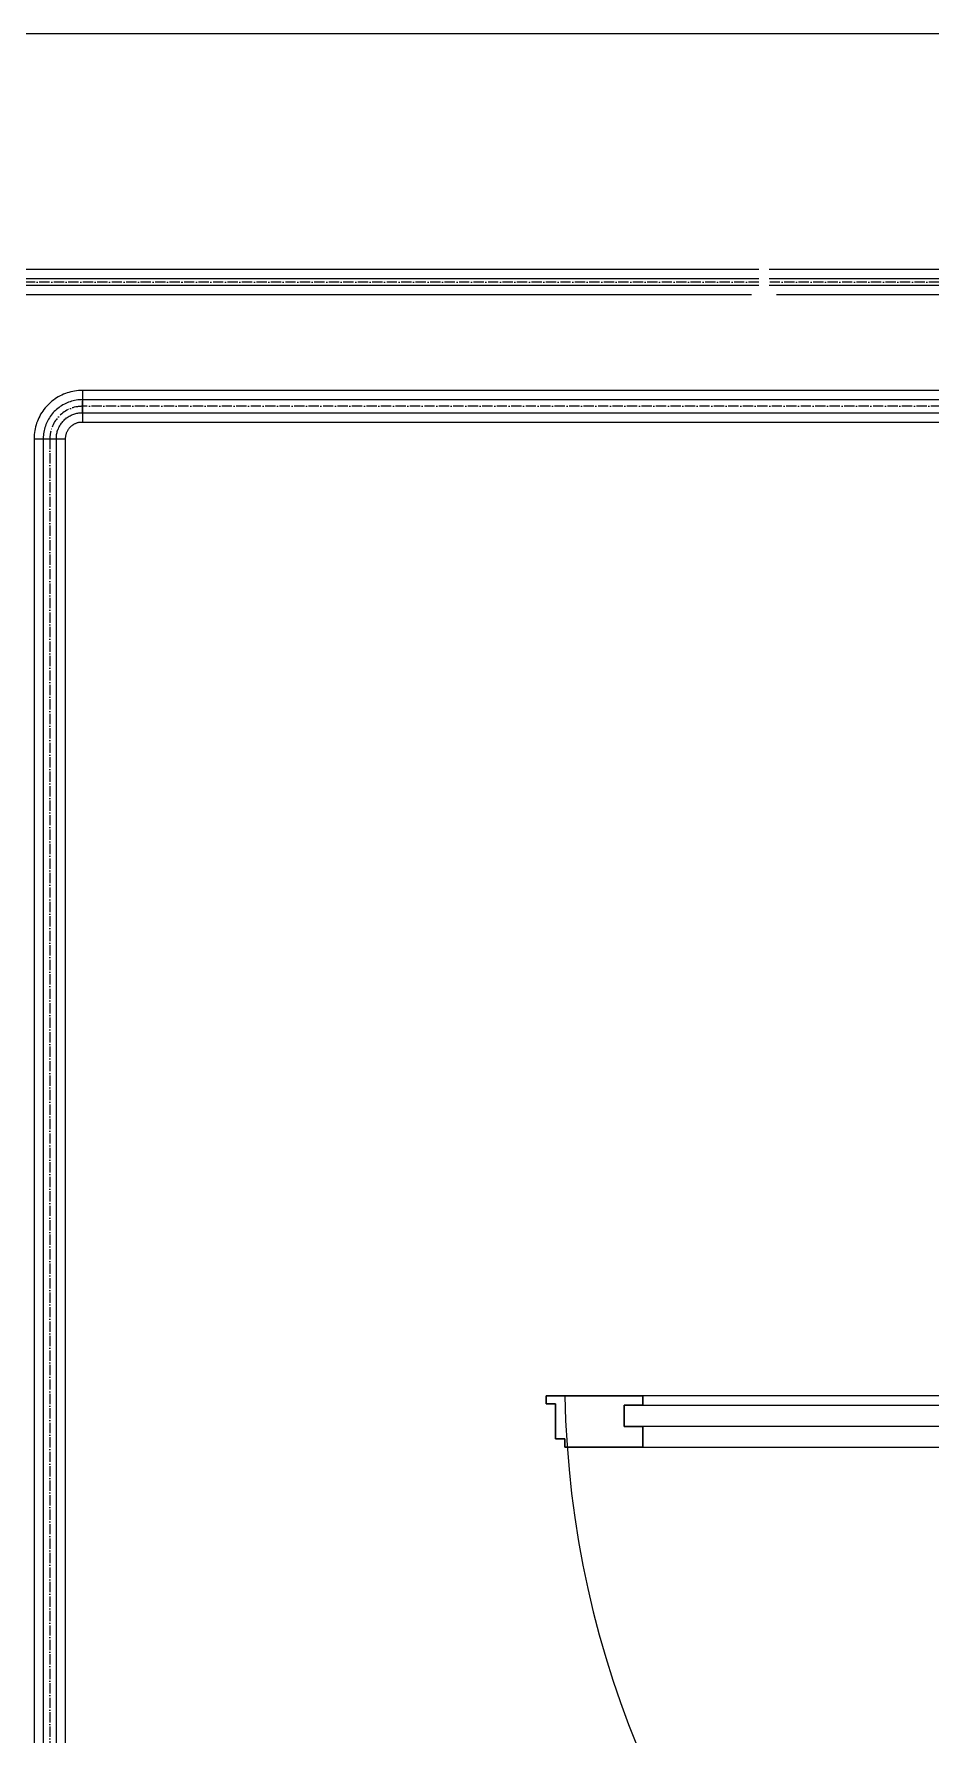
# Model space of a CAD drawing. Header units: millimetres. Extents: x -88595 to 880822, y -1054509 to -148035.
# Drawn here: x 180012 to 180886, y -269709 to -268052 of the extents above; entities that cross this region are included whole.
import ezdxf

# ---------------------------------------------------------------- set-up
doc = ezdxf.new("R2010")
doc.units = ezdxf.units.MM
for name, pattern in [('$0$ADSK_Осевая', [14, 10, -2, 0, -2]), ('$1$ADSK_Осевая', [14, 10, -2, 0, -2]), ('ADSK_Линия сетки', [25, 20, -2.5, 0, -2.5])]:
    doc.linetypes.add(name, pattern=pattern)
for name, color, linetype, lineweight in [('Двери', 7, 'Continuous', 9), ('Изоляция', 7, 'Continuous', 18), ('Оборудование', 7, 'Continuous', 18), ('Оси', 7, 'Continuous', 9), ('Трубопровод', 7, 'Continuous', 18), ('Трубопроводы', 7, 'Continuous', 18)]:
    doc.layers.add(name, color=color, linetype=linetype, lineweight=lineweight)
doc.layers.add('Двери открывание', color=7, linetype='Continuous', lineweight=9, true_color=0xc0c0c0)

# ---------------------------------------------------------------- blocks, each defined once
blk = doc.blocks.new('$0$ADSK_МедьПайка_Отвод-гнутая труба - Отвод _гнутая труба_-V36-В_Координация_1 этаж ОВ3')
at = {"layer": 'Трубопроводы', "color": 134, "true_color": 0x00a6a6}
for p, q in [((6.3, 31.7), (-6.4, 31.7)), ((6.3, 31.7), (-6.4, 31.7)), ((-31.8, 6.3), (-31.8, -6.4)), ((-31.8, 6.3), (-31.8, -6.4))]:
    blk.add_line(p, q, dxfattribs=at)
at = {"layer": 'Трубопроводы', "color": 134, "true_color": 0x00a6a6, "flags": 128}
for points in [[(-31.8, -6.4), (-30.2, -6.3), (-28.7, -6.2), (-27.2, -6.1), (-25.7, -5.9), (-24.2, -5.6), (-22.7, -5.3), (-21.2, -4.9), (-19.8, -4.4), (-18.3, -3.9), (-16.9, -3.3), (-15.5, -2.7), (-14.2, -2), (-12.8, -1.3), (-11.5, -0.5), (-10.2, 0.3), (-9, 1.2), (-7.8, 2.1), (-6.6, 3.1), (-5.5, 4.1), (-4.4, 5.2), (-3.4, 6.3), (-2.4, 7.5), (-1.4, 8.7), (-0.5, 9.9), (0.3, 11.2), (1.1, 12.5), (1.9, 13.8), (2.5, 15.2), (3.2, 16.5), (3.8, 17.9), (4.3, 19.4), (4.8, 20.8), (5.2, 22.3), (5.5, 23.8), (5.8, 25.3), (6, 26.8), (6.2, 28.3), (6.3, 29.8), (6.3, 31.3), (6.3, 31.7)], [(-6.4, 31.7), (-6.4, 30.7), (-6.4, 29.7), (-6.5, 28.7), (-6.7, 27.7), (-6.9, 26.7), (-7.1, 25.7), (-7.3, 24.7), (-7.6, 23.8), (-8, 22.8), (-8.4, 21.9), (-8.8, 20.9), (-9.2, 20), (-9.7, 19.1), (-10.2, 18.3), (-10.8, 17.4), (-11.4, 16.6), (-12, 15.8), (-12.7, 15), (-13.3, 14.3), (-14.1, 13.5), (-14.8, 12.8), (-15.6, 12.2), (-16.4, 11.5), (-17.2, 10.9), (-18, 10.4), (-18.9, 9.8), (-19.8, 9.3), (-20.7, 8.9), (-21.6, 8.5), (-22.5, 8.1), (-23.5, 7.7), (-24.5, 7.4), (-25.4, 7.1), (-26.4, 6.9), (-27.4, 6.7), (-28.4, 6.6), (-29.4, 6.5), (-30.5, 6.4), (-31.5, 6.4), (-31.8, 6.3)]]:
    blk.add_lwpolyline(points, dxfattribs=at)
blk = doc.blocks.new('1 этаж')
at = {"layer": 'Двери', "lineweight": 30}
for p, q in [((216734.7, 658935.6), (216640.7, 658935.6)), ((216640.7, 658935.6), (216640.7, 658927.6)), ((216640.7, 658927.6), (216649.7, 658927.6)), ((216649.7, 658927.6), (216649.7, 658893.6)), ((216716.7, 658926.6), (216734.7, 658926.6)), ((216716.7, 658905.6), (216716.7, 658926.6)), ((216734.7, 658926.6), (216734.7, 658935.6)), ((216649.7, 658893.6), (216658.7, 658893.6)), ((216658.7, 658893.6), (216658.7, 658885.6)), ((216734.7, 658905.6), (216716.7, 658905.6)), ((216734.7, 658885.6), (216734.7, 658905.6)), ((216658.7, 658885.6), (216734.7, 658885.6))]:
    blk.add_line(p, q, dxfattribs=at)
at = {"layer": 'Двери'}
for p, q in [((216716.7, 658926.6), (217528.7, 658926.6)), ((216716.7, 658905.6), (216716.7, 658926.6)), ((217510.7, 658935.6), (216734.7, 658935.6)), ((217528.7, 658905.6), (216716.7, 658905.6)), ((216734.7, 658885.6), (217510.7, 658885.6))]:
    blk.add_line(p, q, dxfattribs=at)
at = {"layer": 'Двери открывание'}
blk.add_arc((217604.7, 658953.6), 946, 181.0903, 270, dxfattribs=at)
at = {"layer": 'Оси', "linetype": 'ADSK_Линия сетки', "ltscale": 100}
blk.add_line((252460, 660262.6), (175520.4, 660262.6), dxfattribs=at)

msp = doc.modelspace()

# ---------------------------------------------------------------- linework, layer by layer
at = {"layer": 'Изоляция', "color": 190, "true_color": 0x8000ff}
for p, q in [((180718.3, -268281.5), (179921, -268281.5)), ((187774.8, -268281.5), (180728.3, -268281.5)), ((179921, -268305.8), (180711.1, -268305.8)), ((180735.4, -268305.8), (187774.8, -268305.8))]:
    msp.add_line(p, q, dxfattribs=at)
at = {"layer": 'Изоляция', "color": 134, "true_color": 0x00a6a6}
for p, q in [((180948.3, -268399.3), (180059.4, -268399.3)), ((180059.4, -268399.3), (180059.4, -268430)), ((180059.4, -268430), (180944.5, -268430)), ((180012.3, -268446.4), (180043, -268446.4)), ((180012.3, -268446.4), (180012.3, -273541.7)), ((180043, -273541.7), (180043, -268446.4))]:
    msp.add_line(p, q, dxfattribs=at)
at = {"layer": 'Изоляция', "color": 134, "true_color": 0x00a6a6, "flags": 128}
for points in [[(180059.4, -268399.3), (180057.5, -268399.3), (180055.6, -268399.4), (180053.7, -268399.6), (180051.8, -268399.9), (180050, -268400.2), (180048.2, -268400.6), (180046.3, -268401.1), (180044.5, -268401.6), (180042.8, -268402.3), (180041, -268403), (180039.3, -268403.7), (180037.6, -268404.6), (180035.9, -268405.5), (180034.3, -268406.4), (180032.8, -268407.5), (180031.2, -268408.6), (180029.7, -268409.7), (180028.3, -268410.9), (180026.9, -268412.2), (180025.6, -268413.5), (180024.3, -268414.9), (180023, -268416.3), (180021.9, -268417.8), (180020.8, -268419.3), (180019.7, -268420.9), (180018.7, -268422.5), (180017.8, -268424.2), (180017, -268425.8), (180016.2, -268427.5), (180015.5, -268429.3), (180014.8, -268431.1), (180014.2, -268432.9), (180013.7, -268434.7), (180013.3, -268436.5), (180012.9, -268438.3), (180012.7, -268440.2), (180012.4, -268442.1), (180012.3, -268444), (180012.3, -268445.8), (180012.3, -268446.4)], [(180043, -268446.4), (180043, -268445.7), (180043, -268445), (180043.1, -268444.4), (180043.2, -268443.7), (180043.3, -268443.1), (180043.4, -268442.5), (180043.6, -268441.8), (180043.8, -268441.2), (180044, -268440.6), (180044.2, -268440), (180044.5, -268439.4), (180044.8, -268438.8), (180045.1, -268438.2), (180045.5, -268437.6), (180045.8, -268437.1), (180046.2, -268436.6), (180046.6, -268436), (180047, -268435.5), (180047.5, -268435.1), (180047.9, -268434.6), (180048.4, -268434.1), (180048.9, -268433.7), (180049.4, -268433.3), (180049.9, -268432.9), (180050.5, -268432.6), (180051, -268432.2), (180051.6, -268431.9), (180052.2, -268431.6), (180052.8, -268431.3), (180053.4, -268431.1), (180054, -268430.8), (180054.6, -268430.6), (180055.3, -268430.5), (180055.9, -268430.3), (180056.6, -268430.2), (180057.2, -268430.1), (180057.9, -268430), (180058.5, -268430), (180059.2, -268430), (180059.4, -268430)]]:
    msp.add_lwpolyline(points, dxfattribs=at)
at = {"layer": 'Трубопровод', "color": 190, "true_color": 0x8000ff}
for p, q in [((180718.3, -268290.5), (179921, -268290.5)), ((179921, -268296.8), (180718.3, -268296.8)), ((187774.8, -268290.5), (180728.3, -268290.5)), ((180728.3, -268296.8), (187774.8, -268296.8))]:
    msp.add_line(p, q, dxfattribs=at)
at = {"layer": 'Трубопровод', "color": 190, "linetype": '$0$ADSK_Осевая', "true_color": 0x8000ff}
for p, q in [((180718.3, -268293.6), (179921, -268293.6)), ((180718.3, -268293.6), (179921, -268293.6)), ((187774.8, -268293.6), (180728.3, -268293.6)), ((187774.8, -268293.6), (180728.3, -268293.6))]:
    msp.add_line(p, q, dxfattribs=at)
at = {"layer": 'Трубопровод', "color": 134, "true_color": 0x00a6a6}
for p, q in [((180938.3, -268408.3), (180059.4, -268408.3)), ((180059.4, -268421), (180938.3, -268421)), ((180021.3, -268446.4), (180021.3, -273541.7)), ((180034, -273541.7), (180034, -268446.4))]:
    msp.add_line(p, q, dxfattribs=at)
at = {"layer": 'Трубопровод', "color": 134, "linetype": '$0$ADSK_Осевая', "true_color": 0x00a6a6}
for p, q in [((180938.3, -268414.6), (180059.4, -268414.6)), ((180938.3, -268414.6), (180059.4, -268414.6)), ((180027.6, -268446.4), (180027.6, -273541.7)), ((180027.6, -268446.4), (180027.6, -273541.7))]:
    msp.add_line(p, q, dxfattribs=at)
at = {"layer": 'Трубопроводы', "color": 134, "linetype": '$1$ADSK_Осевая', "true_color": 0x00a6a6}
msp.add_arc((180059.4, -268446.4), 31.7, 90, 180, dxfattribs=at)

# ---------------------------------------------------------------- block references
at = {"layer": 'Оборудование', "color": 5, "true_color": 0x0000ff}
msp.add_blockref('1 этаж', (-36129.5, -928314.5), dxfattribs=at)
at = {"layer": 'Трубопроводы', "color": 134, "true_color": 0x00a6a6, "rotation": 180}
msp.add_blockref('$0$ADSK_МедьПайка_Отвод-гнутая труба - Отвод _гнутая труба_-V36-В_Координация_1 этаж ОВ3', (180027.6, -268414.6), dxfattribs=at)

doc.saveas('drawing.dxf')
